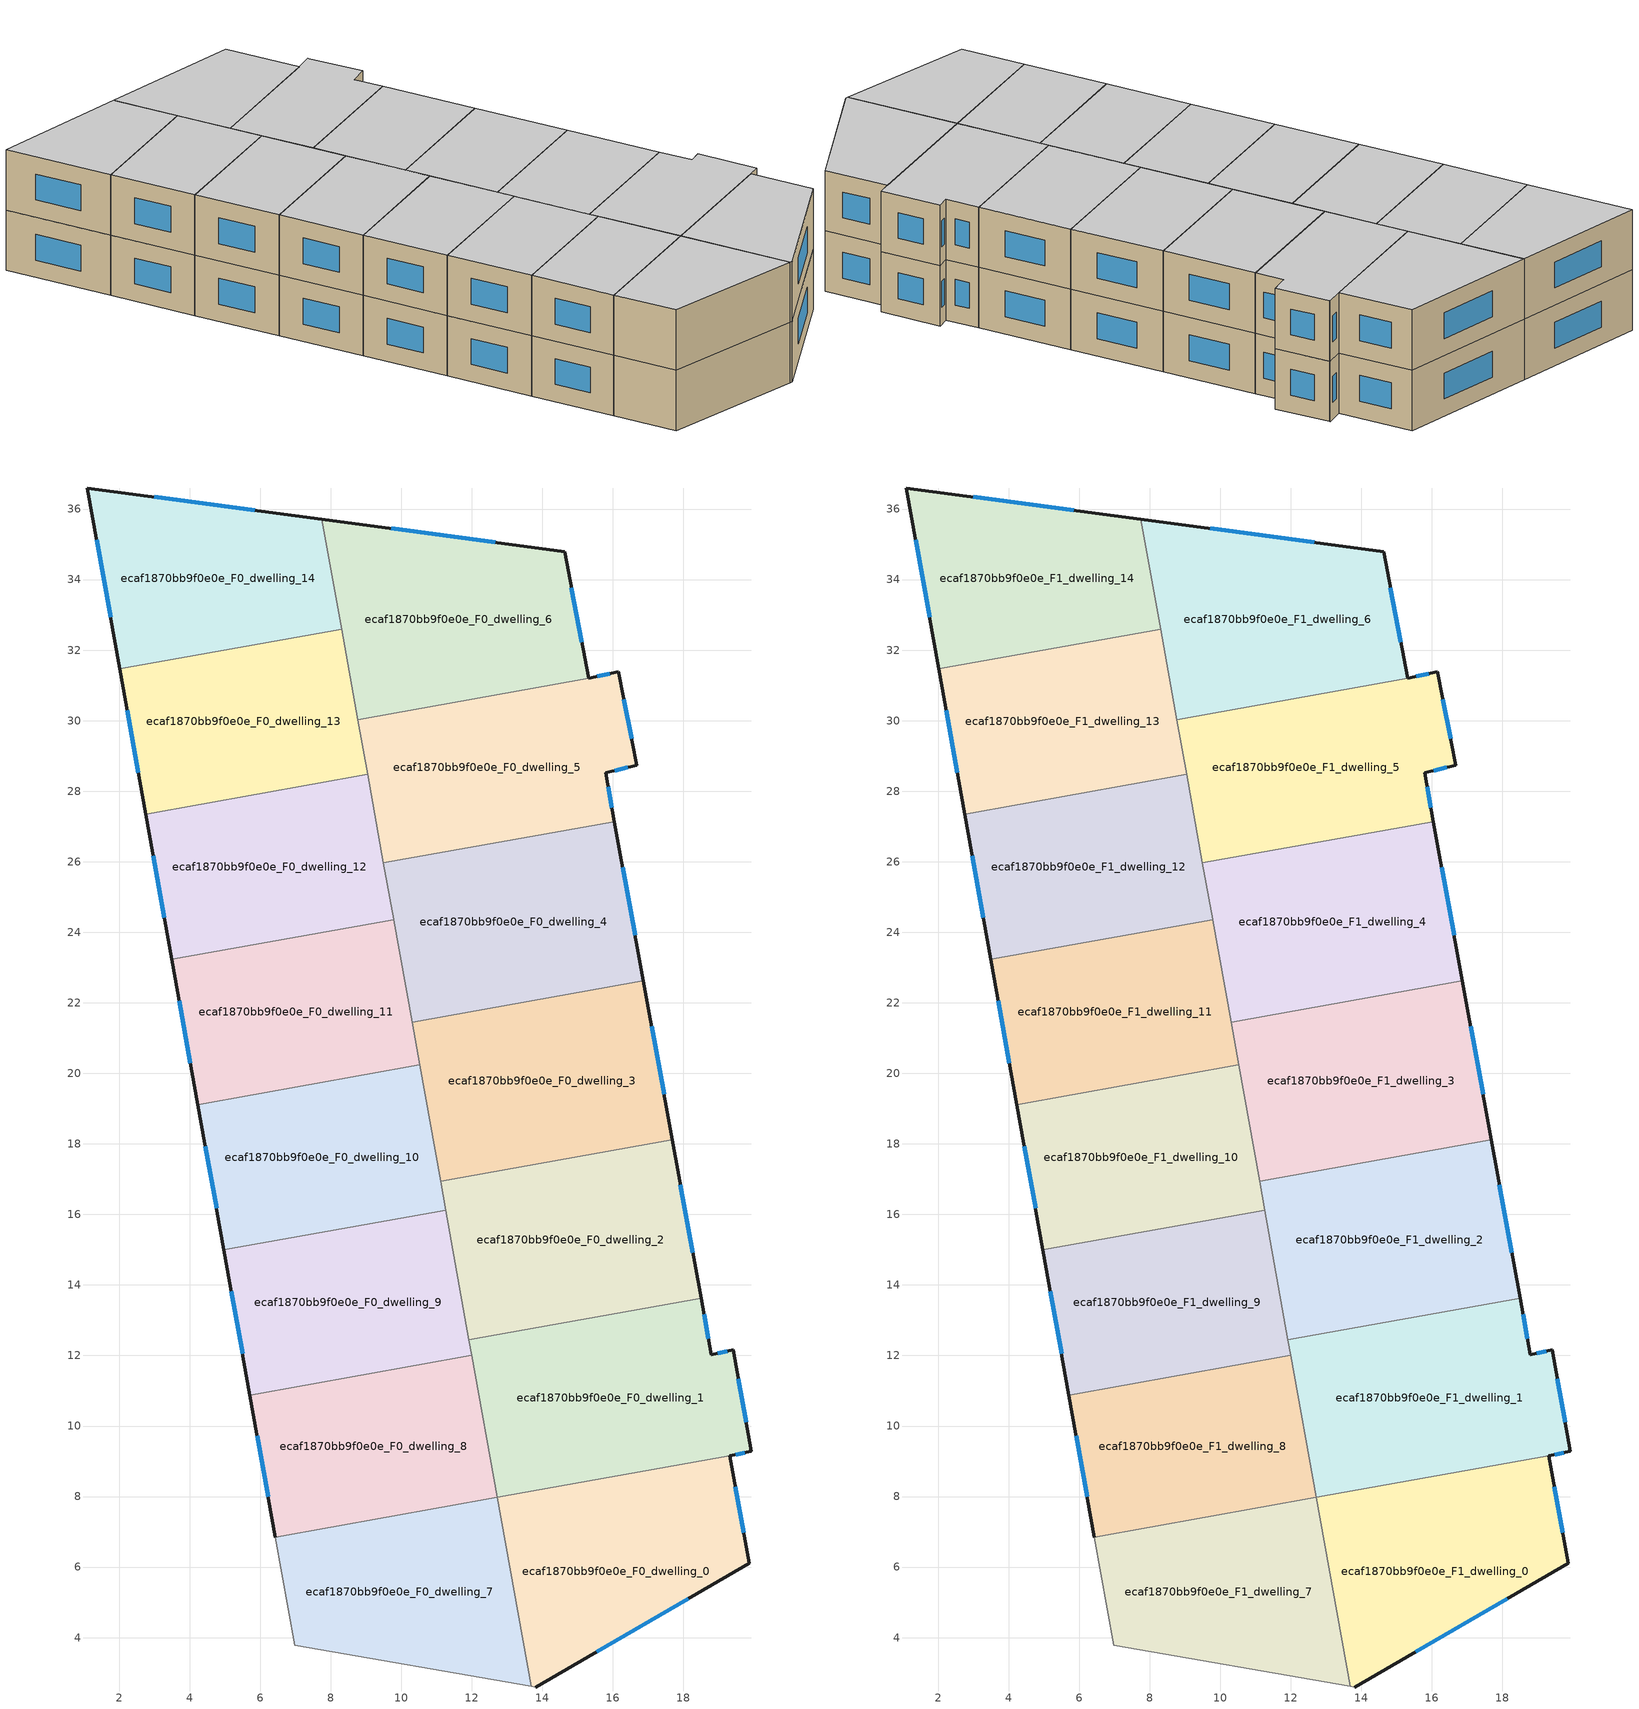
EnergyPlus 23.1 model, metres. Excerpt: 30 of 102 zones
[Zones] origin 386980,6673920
ecaf1870bb9f0e0e_F0_dwelling_0
 floor ground (EU_floor_Construction): 19.31,9.16 19.87,6.11 13.81,2.6 13.68,2.62 12.72,7.97 z0
 wall outside (EU_wall_Construction): 13.81,2.6 19.87,6.11 19.31,9.16 z0:3
 wall to ecaf1870bb9f0e0e_F0_dwelling_7 (EU_wall_Construction): 12.72,7.97 13.68,2.62 z0:3
 wall to ecaf1870bb9f0e0e_F0_dwelling_1 (EU_wall_Construction): 19.31,9.16 12.72,7.97 z0:3
 wall adiabatic (EU_wall_Construction): 13.68,2.62 13.81,2.6 z0:3
 window (EU_Window_Construction): 19.71,6.98 19.47,8.28 / 15.54,3.6 18.14,5.1 z0.86:2.14
ecaf1870bb9f0e0e_F0_dwelling_1
 floor ground (EU_floor_Construction): 18.5,13.62 18.79,12.02 19.42,12.17 19.92,9.28 19.31,9.16 12.72,7.97 11.92,12.44 z0
 wall outside (EU_wall_Construction): 19.31,9.16 19.92,9.28 19.42,12.17 18.79,12.02 18.5,13.62 z0:3
 wall to ecaf1870bb9f0e0e_F0_dwelling_2 (EU_wall_Construction): 18.5,13.62 11.92,12.44 z0:3
 wall to ecaf1870bb9f0e0e_F0_dwelling_8 (EU_wall_Construction): 12,12.01 12.72,7.97 z0:3
 wall to ecaf1870bb9f0e0e_F0_dwelling_9 (EU_wall_Construction): 11.92,12.44 12,12.01 z0:3
 window (EU_Window_Construction): 19.49,9.19 19.75,9.25 / 18.71,12.48 18.59,13.16 / 19.24,12.12 18.97,12.06 / 19.78,10.11 19.56,11.34 z0.86:2.14
ecaf1870bb9f0e0e_F0_dwelling_10
 floor ground (EU_floor_Construction): 10.52,20.24 11.26,16.12 4.97,15 4.24,19.12 z0
 wall outside (EU_wall_Construction): 4.24,19.12 4.97,15 z0:3
 wall to ecaf1870bb9f0e0e_F0_dwelling_9 (EU_wall_Construction): 4.97,15 11.26,16.12 z0:3
 wall to ecaf1870bb9f0e0e_F0_dwelling_11 (EU_wall_Construction): 10.52,20.24 4.24,19.12 z0:3
 wall to ecaf1870bb9f0e0e_F0_dwelling_3 (EU_wall_Construction): 11.12,16.94 10.52,20.24 z0:3
 wall to ecaf1870bb9f0e0e_F0_dwelling_2 (EU_wall_Construction): 11.26,16.12 11.12,16.94 z0:3
 window (EU_Window_Construction): 4.45,17.94 4.76,16.17 z0.86:2.14
ecaf1870bb9f0e0e_F0_dwelling_11
 floor ground (EU_floor_Construction): 9.78,24.36 10.52,20.24 4.24,19.12 3.5,23.24 z0
 wall outside (EU_wall_Construction): 3.5,23.24 4.24,19.12 z0:3
 wall to ecaf1870bb9f0e0e_F0_dwelling_12 (EU_wall_Construction): 9.78,24.36 3.5,23.24 z0:3
 wall to ecaf1870bb9f0e0e_F0_dwelling_4 (EU_wall_Construction): 10.31,21.45 9.78,24.36 z0:3
 wall to ecaf1870bb9f0e0e_F0_dwelling_3 (EU_wall_Construction): 10.52,20.24 10.31,21.45 z0:3
 window (EU_Window_Construction): 3.71,22.06 4.03,20.29 z0.86:2.14
ecaf1870bb9f0e0e_F0_dwelling_12
 floor ground (EU_floor_Construction): 9.05,28.48 9.78,24.36 3.5,23.24 2.76,27.35 z0
 wall outside (EU_wall_Construction): 2.76,27.35 3.5,23.24 z0:3
 wall to ecaf1870bb9f0e0e_F0_dwelling_13 (EU_wall_Construction): 9.05,28.48 2.76,27.35 z0:3
 wall to ecaf1870bb9f0e0e_F0_dwelling_5 (EU_wall_Construction): 9.5,25.97 9.05,28.48 z0:3
 wall to ecaf1870bb9f0e0e_F0_dwelling_4 (EU_wall_Construction): 9.79,24.36 9.5,25.97 z0:3
 window (EU_Window_Construction): 2.97,26.18 3.29,24.41 z0.86:2.14
ecaf1870bb9f0e0e_F0_dwelling_13
 floor ground (EU_floor_Construction): 8.31,32.6 9.05,28.48 2.76,27.35 2.02,31.47 z0
 wall outside (EU_wall_Construction): 2.02,31.47 2.76,27.35 z0:3
 wall to ecaf1870bb9f0e0e_F0_dwelling_14 (EU_wall_Construction): 8.31,32.6 2.02,31.47 z0:3
 wall to ecaf1870bb9f0e0e_F0_dwelling_6 (EU_wall_Construction): 8.77,30.03 8.31,32.6 z0:3
 wall to ecaf1870bb9f0e0e_F0_dwelling_5 (EU_wall_Construction): 9.05,28.48 8.77,30.02 z0:3
 window (EU_Window_Construction): 2.23,30.3 2.55,28.53 z0.86:2.14
ecaf1870bb9f0e0e_F0_dwelling_14
 floor ground (EU_floor_Construction): 7.75,35.71 8.31,32.6 2.02,31.47 1.1,36.6 z0
 wall outside (EU_wall_Construction): 7.75,35.71 1.1,36.6 2.02,31.47 z0:3
 wall to ecaf1870bb9f0e0e_F0_dwelling_6 (EU_wall_Construction): 8.31,32.6 7.75,35.71 z0:3
 window (EU_Window_Construction): 1.36,35.13 1.76,32.94 / 5.85,35.96 3,36.34 z0.86:2.14
ecaf1870bb9f0e0e_F0_dwelling_2
 floor ground (EU_floor_Construction): 17.69,18.12 18.5,13.62 11.92,12.44 11.11,16.94 z0
 wall outside (EU_wall_Construction): 18.5,13.62 17.69,18.12 z0:3
 wall to ecaf1870bb9f0e0e_F0_dwelling_3 (EU_wall_Construction): 17.69,18.12 11.11,16.94 z0:3
 wall to ecaf1870bb9f0e0e_F0_dwelling_9 (EU_wall_Construction): 11.26,16.12 11.92,12.44 z0:3
 window (EU_Window_Construction): 18.27,14.91 17.92,16.84 z0.86:2.14
ecaf1870bb9f0e0e_F0_dwelling_3
 floor ground (EU_floor_Construction): 16.87,22.63 17.69,18.12 11.11,16.94 10.31,21.45 z0
 wall outside (EU_wall_Construction): 17.69,18.12 16.87,22.63 z0:3
 wall to ecaf1870bb9f0e0e_F0_dwelling_4 (EU_wall_Construction): 16.87,22.63 10.31,21.45 z0:3
 window (EU_Window_Construction): 17.45,19.41 17.1,21.34 z0.86:2.14
ecaf1870bb9f0e0e_F0_dwelling_4
 floor ground (EU_floor_Construction): 16.05,27.14 16.87,22.63 10.31,21.45 9.5,25.97 z0
 wall outside (EU_wall_Construction): 16.87,22.63 16.05,27.14 z0:3
 wall to ecaf1870bb9f0e0e_F0_dwelling_5 (EU_wall_Construction): 16.05,27.14 9.5,25.97 z0:3
 window (EU_Window_Construction): 16.63,23.92 16.28,25.85 z0.86:2.14
ecaf1870bb9f0e0e_F0_dwelling_5
 floor ground (EU_floor_Construction): 16.16,31.35 16.68,28.74 15.8,28.52 16.05,27.14 9.5,25.97 8.77,30.03 15.31,31.2 16.16,31.39 z0
 wall outside (EU_wall_Construction): 16.05,27.14 15.8,28.52 16.68,28.74 16.16,31.35 16.16,31.39 15.31,31.2 z0:3
 wall to ecaf1870bb9f0e0e_F0_dwelling_6 (EU_wall_Construction): 15.31,31.2 8.77,30.03 z0:3
 window (EU_Window_Construction): 15.98,27.53 15.87,28.12 / 15.91,31.34 15.55,31.25 / 16.53,29.48 16.31,30.6 / 16.05,28.58 16.43,28.68 z0.86:2.14
ecaf1870bb9f0e0e_F0_dwelling_6
 floor ground (EU_floor_Construction): 14.63,34.79 15.31,31.2 8.77,30.03 7.75,35.71 z0
 wall outside (EU_wall_Construction): 15.31,31.2 14.63,34.79 7.75,35.71 z0:3
 window (EU_Window_Construction): 12.67,35.06 9.72,35.45 / 15.12,32.23 14.83,33.77 z0.86:2.14
ecaf1870bb9f0e0e_F0_dwelling_7
 floor ground (EU_floor_Construction): 12.72,7.97 13.68,2.62 6.98,3.79 6.44,6.85 z0
 wall adiabatic (EU_wall_Construction): 6.44,6.85 6.98,3.79 13.68,2.62 z0:3
 wall to ecaf1870bb9f0e0e_F0_dwelling_8 (EU_wall_Construction): 12.72,7.97 6.44,6.85 z0:3
ecaf1870bb9f0e0e_F0_dwelling_8
 floor ground (EU_floor_Construction): 12,12.01 12.72,7.97 6.44,6.85 5.71,10.88 z0
 wall outside (EU_wall_Construction): 5.71,10.88 6.44,6.85 z0:3
 wall to ecaf1870bb9f0e0e_F0_dwelling_9 (EU_wall_Construction): 12,12.01 5.71,10.88 z0:3
 window (EU_Window_Construction): 5.92,9.73 6.23,8 z0.86:2.14
ecaf1870bb9f0e0e_F0_dwelling_9
 floor ground (EU_floor_Construction): 11.26,16.12 12,12.01 5.71,10.88 4.97,15 z0
 wall outside (EU_wall_Construction): 4.97,15 5.71,10.88 z0:3
 window (EU_Window_Construction): 5.19,13.82 5.5,12.06 z0.86:2.14
ecaf1870bb9f0e0e_F1_dwelling_0
 floor to ecaf1870bb9f0e0e_F0_dwelling_0 (EU_floor_Construction): 19.31,9.16 19.87,6.11 13.81,2.6 13.68,2.62 12.72,7.97 z3
 wall outside (EU_wall_Construction): 13.81,2.6 19.87,6.11 19.31,9.16 z3:6
 wall to ecaf1870bb9f0e0e_F1_dwelling_7 (EU_wall_Construction): 12.72,7.97 13.68,2.62 z3:6
 wall to ecaf1870bb9f0e0e_F1_dwelling_1 (EU_wall_Construction): 19.31,9.16 12.72,7.97 z3:6
 wall adiabatic (EU_wall_Construction): 13.68,2.62 13.81,2.6 z3:6
 window (EU_Window_Construction): 19.71,6.98 19.47,8.28 / 15.54,3.6 18.14,5.1 z3.86:5.14
 ceiling to ecaf1870bb9f0e0e_F2_dwelling_0 (EU_floor_Construction): 19.87,6.11 19.31,9.16 12.72,7.97 13.68,2.62 13.81,2.6 z6
ecaf1870bb9f0e0e_F1_dwelling_1
 floor to ecaf1870bb9f0e0e_F0_dwelling_1 (EU_floor_Construction): 18.5,13.62 18.79,12.02 19.42,12.17 19.92,9.28 19.31,9.16 12.72,7.97 11.92,12.44 z3
 wall outside (EU_wall_Construction): 19.31,9.16 19.92,9.28 19.42,12.17 18.79,12.02 18.5,13.62 z3:6
 wall to ecaf1870bb9f0e0e_F1_dwelling_2 (EU_wall_Construction): 18.5,13.62 11.92,12.44 z3:6
 wall to ecaf1870bb9f0e0e_F1_dwelling_8 (EU_wall_Construction): 12,12.01 12.72,7.97 z3:6
 wall to ecaf1870bb9f0e0e_F1_dwelling_9 (EU_wall_Construction): 11.92,12.44 12,12.01 z3:6
 window (EU_Window_Construction): 19.49,9.19 19.75,9.25 / 18.71,12.48 18.59,13.16 / 19.24,12.12 18.97,12.06 / 19.78,10.11 19.56,11.34 z3.86:5.14
 ceiling to ecaf1870bb9f0e0e_F2_dwelling_1 (EU_floor_Construction): 19.92,9.28 19.42,12.17 18.79,12.02 18.5,13.62 11.92,12.44 12.72,7.97 19.31,9.16 z6
ecaf1870bb9f0e0e_F1_dwelling_10
 floor to ecaf1870bb9f0e0e_F0_dwelling_10 (EU_floor_Construction): 10.52,20.24 11.26,16.12 4.97,15 4.24,19.12 z3
 wall outside (EU_wall_Construction): 4.24,19.12 4.97,15 z3:6
 wall to ecaf1870bb9f0e0e_F1_dwelling_9 (EU_wall_Construction): 4.97,15 11.26,16.12 z3:6
 wall to ecaf1870bb9f0e0e_F1_dwelling_11 (EU_wall_Construction): 10.52,20.24 4.24,19.12 z3:6
 wall to ecaf1870bb9f0e0e_F1_dwelling_3 (EU_wall_Construction): 11.12,16.94 10.52,20.24 z3:6
 wall to ecaf1870bb9f0e0e_F1_dwelling_2 (EU_wall_Construction): 11.26,16.12 11.12,16.94 z3:6
 window (EU_Window_Construction): 4.45,17.94 4.76,16.17 z3.86:5.14
 ceiling to ecaf1870bb9f0e0e_F2_dwelling_10 (EU_floor_Construction): 11.26,16.12 10.52,20.24 4.24,19.12 4.97,15 z6
ecaf1870bb9f0e0e_F1_dwelling_11
 floor to ecaf1870bb9f0e0e_F0_dwelling_11 (EU_floor_Construction): 9.78,24.36 10.52,20.24 4.24,19.12 3.5,23.24 z3
 wall outside (EU_wall_Construction): 3.5,23.24 4.24,19.12 z3:6
 wall to ecaf1870bb9f0e0e_F1_dwelling_12 (EU_wall_Construction): 9.78,24.36 3.5,23.24 z3:6
 wall to ecaf1870bb9f0e0e_F1_dwelling_4 (EU_wall_Construction): 10.31,21.45 9.78,24.36 z3:6
 wall to ecaf1870bb9f0e0e_F1_dwelling_3 (EU_wall_Construction): 10.52,20.24 10.31,21.45 z3:6
 window (EU_Window_Construction): 3.71,22.06 4.03,20.29 z3.86:5.14
 ceiling to ecaf1870bb9f0e0e_F2_dwelling_11 (EU_floor_Construction): 10.52,20.24 9.78,24.36 3.5,23.24 4.24,19.12 z6
ecaf1870bb9f0e0e_F1_dwelling_12
 floor to ecaf1870bb9f0e0e_F0_dwelling_12 (EU_floor_Construction): 9.05,28.48 9.78,24.36 3.5,23.24 2.76,27.35 z3
 wall outside (EU_wall_Construction): 2.76,27.35 3.5,23.24 z3:6
 wall to ecaf1870bb9f0e0e_F1_dwelling_13 (EU_wall_Construction): 9.05,28.48 2.76,27.35 z3:6
 wall to ecaf1870bb9f0e0e_F1_dwelling_5 (EU_wall_Construction): 9.5,25.97 9.05,28.48 z3:6
 wall to ecaf1870bb9f0e0e_F1_dwelling_4 (EU_wall_Construction): 9.79,24.36 9.5,25.97 z3:6
 window (EU_Window_Construction): 2.97,26.18 3.29,24.41 z3.86:5.14
 ceiling to ecaf1870bb9f0e0e_F2_dwelling_12 (EU_floor_Construction): 9.78,24.36 9.05,28.48 2.76,27.35 3.5,23.24 z6
ecaf1870bb9f0e0e_F1_dwelling_13
 floor to ecaf1870bb9f0e0e_F0_dwelling_13 (EU_floor_Construction): 8.31,32.6 9.05,28.48 2.76,27.35 2.02,31.47 z3
 wall outside (EU_wall_Construction): 2.02,31.47 2.76,27.35 z3:6
 wall to ecaf1870bb9f0e0e_F1_dwelling_14 (EU_wall_Construction): 8.31,32.6 2.02,31.47 z3:6
 wall to ecaf1870bb9f0e0e_F1_dwelling_6 (EU_wall_Construction): 8.77,30.03 8.31,32.6 z3:6
 wall to ecaf1870bb9f0e0e_F1_dwelling_5 (EU_wall_Construction): 9.05,28.48 8.77,30.02 z3:6
 window (EU_Window_Construction): 2.23,30.3 2.55,28.53 z3.86:5.14
 ceiling to ecaf1870bb9f0e0e_F2_dwelling_13 (EU_floor_Construction): 9.05,28.48 8.31,32.6 2.02,31.47 2.76,27.35 z6
ecaf1870bb9f0e0e_F1_dwelling_14
 floor to ecaf1870bb9f0e0e_F0_dwelling_14 (EU_floor_Construction): 7.75,35.71 8.31,32.6 2.02,31.47 1.1,36.6 z3
 wall outside (EU_wall_Construction): 7.75,35.71 1.1,36.6 2.02,31.47 z3:6
 wall to ecaf1870bb9f0e0e_F1_dwelling_6 (EU_wall_Construction): 8.31,32.6 7.75,35.71 z3:6
 window (EU_Window_Construction): 1.36,35.13 1.76,32.94 / 5.85,35.96 3,36.34 z3.86:5.14
 ceiling to ecaf1870bb9f0e0e_F2_dwelling_14 (EU_floor_Construction): 8.31,32.6 7.75,35.71 1.1,36.6 2.02,31.47 z6
ecaf1870bb9f0e0e_F1_dwelling_2
 floor to ecaf1870bb9f0e0e_F0_dwelling_2 (EU_floor_Construction): 17.69,18.12 18.5,13.62 11.92,12.44 11.11,16.94 z3
 wall outside (EU_wall_Construction): 18.5,13.62 17.69,18.12 z3:6
 wall to ecaf1870bb9f0e0e_F1_dwelling_3 (EU_wall_Construction): 17.69,18.12 11.11,16.94 z3:6
 wall to ecaf1870bb9f0e0e_F1_dwelling_9 (EU_wall_Construction): 11.26,16.12 11.92,12.44 z3:6
 window (EU_Window_Construction): 18.27,14.91 17.92,16.84 z3.86:5.14
 ceiling to ecaf1870bb9f0e0e_F2_dwelling_2 (EU_floor_Construction): 18.5,13.62 17.69,18.12 11.11,16.94 11.92,12.44 z6
ecaf1870bb9f0e0e_F1_dwelling_3
 floor to ecaf1870bb9f0e0e_F0_dwelling_3 (EU_floor_Construction): 16.87,22.63 17.69,18.12 11.11,16.94 10.31,21.45 z3
 wall outside (EU_wall_Construction): 17.69,18.12 16.87,22.63 z3:6
 wall to ecaf1870bb9f0e0e_F1_dwelling_4 (EU_wall_Construction): 16.87,22.63 10.31,21.45 z3:6
 window (EU_Window_Construction): 17.45,19.41 17.1,21.34 z3.86:5.14
 ceiling to ecaf1870bb9f0e0e_F2_dwelling_3 (EU_floor_Construction): 17.69,18.12 16.87,22.63 10.31,21.45 11.11,16.94 z6
ecaf1870bb9f0e0e_F1_dwelling_4
 floor to ecaf1870bb9f0e0e_F0_dwelling_4 (EU_floor_Construction): 16.05,27.14 16.87,22.63 10.31,21.45 9.5,25.97 z3
 wall outside (EU_wall_Construction): 16.87,22.63 16.05,27.14 z3:6
 wall to ecaf1870bb9f0e0e_F1_dwelling_5 (EU_wall_Construction): 16.05,27.14 9.5,25.97 z3:6
 window (EU_Window_Construction): 16.63,23.92 16.28,25.85 z3.86:5.14
 ceiling to ecaf1870bb9f0e0e_F2_dwelling_4 (EU_floor_Construction): 16.87,22.63 16.05,27.14 9.5,25.97 10.31,21.45 z6
ecaf1870bb9f0e0e_F1_dwelling_5
 floor to ecaf1870bb9f0e0e_F0_dwelling_5 (EU_floor_Construction): 16.16,31.35 16.68,28.74 15.8,28.52 16.05,27.14 9.5,25.97 8.77,30.03 15.31,31.2 16.16,31.39 z3
 wall outside (EU_wall_Construction): 16.05,27.14 15.8,28.52 16.68,28.74 16.16,31.35 16.16,31.39 15.31,31.2 z3:6
 wall to ecaf1870bb9f0e0e_F1_dwelling_6 (EU_wall_Construction): 15.31,31.2 8.77,30.03 z3:6
 window (EU_Window_Construction): 15.98,27.53 15.87,28.12 / 15.91,31.34 15.55,31.25 / 16.53,29.48 16.31,30.6 / 16.05,28.58 16.43,28.68 z3.86:5.14
 ceiling to ecaf1870bb9f0e0e_F2_dwelling_5 (EU_floor_Construction): 16.05,27.14 15.8,28.52 16.68,28.74 16.16,31.35 16.16,31.39 15.31,31.2 8.77,30.03 9.5,25.97 z6
ecaf1870bb9f0e0e_F1_dwelling_6
 floor to ecaf1870bb9f0e0e_F0_dwelling_6 (EU_floor_Construction): 14.63,34.79 15.31,31.2 8.77,30.03 7.75,35.71 z3
 wall outside (EU_wall_Construction): 15.31,31.2 14.63,34.79 7.75,35.71 z3:6
 window (EU_Window_Construction): 12.67,35.06 9.72,35.45 / 15.12,32.23 14.83,33.77 z3.86:5.14
 ceiling to ecaf1870bb9f0e0e_F2_dwelling_6 (EU_floor_Construction): 15.31,31.2 14.63,34.79 7.75,35.71 8.77,30.03 z6
ecaf1870bb9f0e0e_F1_dwelling_7
 floor to ecaf1870bb9f0e0e_F0_dwelling_7 (EU_floor_Construction): 12.72,7.97 13.68,2.62 6.98,3.79 6.44,6.85 z3
 wall adiabatic (EU_wall_Construction): 6.44,6.85 6.98,3.79 13.68,2.62 z3:6
 wall to ecaf1870bb9f0e0e_F1_dwelling_8 (EU_wall_Construction): 12.72,7.97 6.44,6.85 z3:6
 ceiling to ecaf1870bb9f0e0e_F2_dwelling_7 (EU_floor_Construction): 13.68,2.62 12.72,7.97 6.44,6.85 6.98,3.79 z6
ecaf1870bb9f0e0e_F1_dwelling_8
 floor to ecaf1870bb9f0e0e_F0_dwelling_8 (EU_floor_Construction): 12,12.01 12.72,7.97 6.44,6.85 5.71,10.88 z3
 wall outside (EU_wall_Construction): 5.71,10.88 6.44,6.85 z3:6
 wall to ecaf1870bb9f0e0e_F1_dwelling_9 (EU_wall_Construction): 12,12.01 5.71,10.88 z3:6
 window (EU_Window_Construction): 5.92,9.73 6.23,8 z3.86:5.14
 ceiling to ecaf1870bb9f0e0e_F2_dwelling_8 (EU_floor_Construction): 12.72,7.97 12,12.01 5.71,10.88 6.44,6.85 z6
ecaf1870bb9f0e0e_F1_dwelling_9
 floor to ecaf1870bb9f0e0e_F0_dwelling_9 (EU_floor_Construction): 11.26,16.12 12,12.01 5.71,10.88 4.97,15 z3
 wall outside (EU_wall_Construction): 4.97,15 5.71,10.88 z3:6
 window (EU_Window_Construction): 5.19,13.82 5.5,12.06 z3.86:5.14
 ceiling to ecaf1870bb9f0e0e_F2_dwelling_9 (EU_floor_Construction): 12,12.01 11.26,16.12 4.97,15 5.71,10.88 z6
[Building]
EU S2 Campaign: North Axis=0; Terrain=City; Solar Distribution=FullExterior
[Site:Location]
Helsinki-Vantaa.AP: Latitude=60.317; Longitude=24.963; Time Zone=2; Elevation=54.6
[SizingPeriod:WeatherFileDays]
AnnualSizingPeriod: Begin Month=1; Begin Day of Month=1; End Month=12; End Day of Month=31; Day of Week for Start Day=Monday; Use Weather File Daylight Saving Period=No; Use Weather File Rain and Snow Indicators=No
[MATERIAL]
EU_InternalMass_Material: Roughness=MediumRough; Thickness=0.1; Conductivity=1; Density=1800; Specific Heat=900; Thermal Absorptance=0.9; Solar Absorptance=0.7; Visible Absorptance=0.7
[MATERIAL:NOMASS] Roughness=MediumRough; Thermal Absorptance=0.9; Solar Absorptance=0.7; Visible Absorptance=0.7
Name | Thermal Resistance
EU_wall_NoMass | 1.10183
EU_floor_NoMass | 1.70606
[WINDOWMATERIAL:SIMPLEGLAZINGSYSTEM]
EU_Window_SimpleGlazing: UFactor=3.11035; Solar Heat Gain Coefficient=0.8; Visible Transmittance=0.8
[CONSTRUCTION]
EU_wall_Construction: EU_wall_NoMass
EU_floor_Construction: EU_floor_NoMass
EU_Window_Construction: EU_Window_SimpleGlazing
EU_InternalMass_Construction: EU_InternalMass_Material
[ZONE] Type=1; Multiplier=1; Ceiling Height=autocalculate; Floor Area=autocalculate; Part of Total Floor Area=Yes
Name | Volume
ecaf1870bb9f0e0e_F0_dwelling_0; ecaf1870bb9f0e0e_F1_dwelling_0 | 86.6375
ecaf1870bb9f0e0e_F0_dwelling_1; ecaf1870bb9f0e0e_F1_dwelling_1 | 96.6255
ecaf1870bb9f0e0e_F0_dwelling_10; ecaf1870bb9f0e0e_F1_dwelling_10 | 80.1775
ecaf1870bb9f0e0e_F0_dwelling_11; ecaf1870bb9f0e0e_F1_dwelling_11 | 80.1921
ecaf1870bb9f0e0e_F0_dwelling_12; ecaf1870bb9f0e0e_F1_dwelling_12 | 80.1724
ecaf1870bb9f0e0e_F0_dwelling_13; ecaf1870bb9f0e0e_F1_dwelling_13 | 80.1973
ecaf1870bb9f0e0e_F0_dwelling_14; ecaf1870bb9f0e0e_F1_dwelling_14 | 80.1877
ecaf1870bb9f0e0e_F0_dwelling_2; ecaf1870bb9f0e0e_F1_dwelling_2 | 91.6487
ecaf1870bb9f0e0e_F0_dwelling_3; ecaf1870bb9f0e0e_F1_dwelling_3 | 91.6501
ecaf1870bb9f0e0e_F0_dwelling_4; ecaf1870bb9f0e0e_F1_dwelling_4 | 91.6458
ecaf1870bb9f0e0e_F0_dwelling_5; ecaf1870bb9f0e0e_F1_dwelling_5 | 89.4932
ecaf1870bb9f0e0e_F0_dwelling_6; ecaf1870bb9f0e0e_F1_dwelling_6 | 93.7764
ecaf1870bb9f0e0e_F0_dwelling_7; ecaf1870bb9f0e0e_F1_dwelling_7 | 81.8723
ecaf1870bb9f0e0e_F0_dwelling_8; ecaf1870bb9f0e0e_F1_dwelling_8 | 78.5142
ecaf1870bb9f0e0e_F0_dwelling_9; ecaf1870bb9f0e0e_F1_dwelling_9 | 80.1987
[INTERNALMASS] Construction=EU_InternalMass_Construction
Name | Zone or ZoneList | Surface Area
ecaf1870bb9f0e0e_F0_dwelling_0_EU_InternalMass | ecaf1870bb9f0e0e_F0_dwelling_0 | 28.8793
ecaf1870bb9f0e0e_F0_dwelling_1_EU_InternalMass | ecaf1870bb9f0e0e_F0_dwelling_1 | 32.2088
ecaf1870bb9f0e0e_F0_dwelling_2_EU_InternalMass | ecaf1870bb9f0e0e_F0_dwelling_2 | 30.5493
ecaf1870bb9f0e0e_F0_dwelling_3_EU_InternalMass | ecaf1870bb9f0e0e_F0_dwelling_3 | 30.5499
ecaf1870bb9f0e0e_F0_dwelling_4_EU_InternalMass | ecaf1870bb9f0e0e_F0_dwelling_4 | 30.5486
ecaf1870bb9f0e0e_F0_dwelling_5_EU_InternalMass | ecaf1870bb9f0e0e_F0_dwelling_5 | 29.8313
ecaf1870bb9f0e0e_F0_dwelling_6_EU_InternalMass | ecaf1870bb9f0e0e_F0_dwelling_6 | 31.2589
ecaf1870bb9f0e0e_F0_dwelling_7_EU_InternalMass | ecaf1870bb9f0e0e_F0_dwelling_7 | 27.2909
ecaf1870bb9f0e0e_F0_dwelling_8_EU_InternalMass | ecaf1870bb9f0e0e_F0_dwelling_8 | 26.1715
ecaf1870bb9f0e0e_F0_dwelling_9_EU_InternalMass | ecaf1870bb9f0e0e_F0_dwelling_9 | 26.7331
ecaf1870bb9f0e0e_F0_dwelling_10_EU_InternalMass | ecaf1870bb9f0e0e_F0_dwelling_10 | 26.7257
ecaf1870bb9f0e0e_F0_dwelling_11_EU_InternalMass | ecaf1870bb9f0e0e_F0_dwelling_11 | 26.7305
ecaf1870bb9f0e0e_F0_dwelling_12_EU_InternalMass | ecaf1870bb9f0e0e_F0_dwelling_12 | 26.7242
ecaf1870bb9f0e0e_F0_dwelling_13_EU_InternalMass | ecaf1870bb9f0e0e_F0_dwelling_13 | 26.732
ecaf1870bb9f0e0e_F0_dwelling_14_EU_InternalMass | ecaf1870bb9f0e0e_F0_dwelling_14 | 26.7295
ecaf1870bb9f0e0e_F1_dwelling_0_EU_InternalMass | ecaf1870bb9f0e0e_F1_dwelling_0 | 28.8793
ecaf1870bb9f0e0e_F1_dwelling_1_EU_InternalMass | ecaf1870bb9f0e0e_F1_dwelling_1 | 32.2088
ecaf1870bb9f0e0e_F1_dwelling_2_EU_InternalMass | ecaf1870bb9f0e0e_F1_dwelling_2 | 30.5493
ecaf1870bb9f0e0e_F1_dwelling_3_EU_InternalMass | ecaf1870bb9f0e0e_F1_dwelling_3 | 30.5499
ecaf1870bb9f0e0e_F1_dwelling_4_EU_InternalMass | ecaf1870bb9f0e0e_F1_dwelling_4 | 30.5486
ecaf1870bb9f0e0e_F1_dwelling_5_EU_InternalMass | ecaf1870bb9f0e0e_F1_dwelling_5 | 29.8313
ecaf1870bb9f0e0e_F1_dwelling_6_EU_InternalMass | ecaf1870bb9f0e0e_F1_dwelling_6 | 31.2589
ecaf1870bb9f0e0e_F1_dwelling_7_EU_InternalMass | ecaf1870bb9f0e0e_F1_dwelling_7 | 27.2909
ecaf1870bb9f0e0e_F1_dwelling_8_EU_InternalMass | ecaf1870bb9f0e0e_F1_dwelling_8 | 26.1715
ecaf1870bb9f0e0e_F1_dwelling_9_EU_InternalMass | ecaf1870bb9f0e0e_F1_dwelling_9 | 26.7331
ecaf1870bb9f0e0e_F1_dwelling_10_EU_InternalMass | ecaf1870bb9f0e0e_F1_dwelling_10 | 26.7257
ecaf1870bb9f0e0e_F1_dwelling_11_EU_InternalMass | ecaf1870bb9f0e0e_F1_dwelling_11 | 26.7305
ecaf1870bb9f0e0e_F1_dwelling_12_EU_InternalMass | ecaf1870bb9f0e0e_F1_dwelling_12 | 26.7242
ecaf1870bb9f0e0e_F1_dwelling_13_EU_InternalMass | ecaf1870bb9f0e0e_F1_dwelling_13 | 26.732
ecaf1870bb9f0e0e_F1_dwelling_14_EU_InternalMass | ecaf1870bb9f0e0e_F1_dwelling_14 | 26.7295
[OTHEREQUIPMENT] Fuel Type=Electricity; Design Level Calculation Method=Watts/Area; Power per Zone Floor Area=1; Fraction Latent=0; Fraction Radiant=0; Fraction Lost=0; Carbon Dioxide Generation Rate=0; EndUse Subcategory=EU_Step8_InternalGains
Name | Zone or ZoneList or Space or SpaceList | Schedule
EU_Step8_InternalGain_ecaf1870bb9f0e0e_F0_dwelling_0_f000 | ecaf1870bb9f0e0e_F0_dwelling_0 | EU_Step8_GainSchedule_ecaf1870bb9f0e0e_F0_dwelling_0_f000
EU_Step8_InternalGain_ecaf1870bb9f0e0e_F0_dwelling_1_f000 | ecaf1870bb9f0e0e_F0_dwelling_1 | EU_Step8_GainSchedule_ecaf1870bb9f0e0e_F0_dwelling_1_f000
EU_Step8_InternalGain_ecaf1870bb9f0e0e_F0_dwelling_2_f000 | ecaf1870bb9f0e0e_F0_dwelling_2 | EU_Step8_GainSchedule_ecaf1870bb9f0e0e_F0_dwelling_2_f000
EU_Step8_InternalGain_ecaf1870bb9f0e0e_F0_dwelling_3_f000 | ecaf1870bb9f0e0e_F0_dwelling_3 | EU_Step8_GainSchedule_ecaf1870bb9f0e0e_F0_dwelling_3_f000
EU_Step8_InternalGain_ecaf1870bb9f0e0e_F0_dwelling_4_f000 | ecaf1870bb9f0e0e_F0_dwelling_4 | EU_Step8_GainSchedule_ecaf1870bb9f0e0e_F0_dwelling_4_f000
EU_Step8_InternalGain_ecaf1870bb9f0e0e_F0_dwelling_5_f000 | ecaf1870bb9f0e0e_F0_dwelling_5 | EU_Step8_GainSchedule_ecaf1870bb9f0e0e_F0_dwelling_5_f000
EU_Step8_InternalGain_ecaf1870bb9f0e0e_F0_dwelling_6_f000 | ecaf1870bb9f0e0e_F0_dwelling_6 | EU_Step8_GainSchedule_ecaf1870bb9f0e0e_F0_dwelling_6_f000
EU_Step8_InternalGain_ecaf1870bb9f0e0e_F0_dwelling_7_f000 | ecaf1870bb9f0e0e_F0_dwelling_7 | EU_Step8_GainSchedule_ecaf1870bb9f0e0e_F0_dwelling_7_f000
EU_Step8_InternalGain_ecaf1870bb9f0e0e_F0_dwelling_8_f000 | ecaf1870bb9f0e0e_F0_dwelling_8 | EU_Step8_GainSchedule_ecaf1870bb9f0e0e_F0_dwelling_8_f000
EU_Step8_InternalGain_ecaf1870bb9f0e0e_F0_dwelling_9_f000 | ecaf1870bb9f0e0e_F0_dwelling_9 | EU_Step8_GainSchedule_ecaf1870bb9f0e0e_F0_dwelling_9_f000
EU_Step8_InternalGain_ecaf1870bb9f0e0e_F0_dwelling_10_f000 | ecaf1870bb9f0e0e_F0_dwelling_10 | EU_Step8_GainSchedule_ecaf1870bb9f0e0e_F0_dwelling_10_f000
EU_Step8_InternalGain_ecaf1870bb9f0e0e_F0_dwelling_11_f000 | ecaf1870bb9f0e0e_F0_dwelling_11 | EU_Step8_GainSchedule_ecaf1870bb9f0e0e_F0_dwelling_11_f000
EU_Step8_InternalGain_ecaf1870bb9f0e0e_F0_dwelling_12_f000 | ecaf1870bb9f0e0e_F0_dwelling_12 | EU_Step8_GainSchedule_ecaf1870bb9f0e0e_F0_dwelling_12_f000
EU_Step8_InternalGain_ecaf1870bb9f0e0e_F0_dwelling_13_f000 | ecaf1870bb9f0e0e_F0_dwelling_13 | EU_Step8_GainSchedule_ecaf1870bb9f0e0e_F0_dwelling_13_f000
EU_Step8_InternalGain_ecaf1870bb9f0e0e_F0_dwelling_14_f000 | ecaf1870bb9f0e0e_F0_dwelling_14 | EU_Step8_GainSchedule_ecaf1870bb9f0e0e_F0_dwelling_14_f000
EU_Step8_InternalGain_ecaf1870bb9f0e0e_F1_dwelling_0_f000 | ecaf1870bb9f0e0e_F1_dwelling_0 | EU_Step8_GainSchedule_ecaf1870bb9f0e0e_F1_dwelling_0_f000
EU_Step8_InternalGain_ecaf1870bb9f0e0e_F1_dwelling_1_f000 | ecaf1870bb9f0e0e_F1_dwelling_1 | EU_Step8_GainSchedule_ecaf1870bb9f0e0e_F1_dwelling_1_f000
EU_Step8_InternalGain_ecaf1870bb9f0e0e_F1_dwelling_2_f000 | ecaf1870bb9f0e0e_F1_dwelling_2 | EU_Step8_GainSchedule_ecaf1870bb9f0e0e_F1_dwelling_2_f000
EU_Step8_InternalGain_ecaf1870bb9f0e0e_F1_dwelling_3_f000 | ecaf1870bb9f0e0e_F1_dwelling_3 | EU_Step8_GainSchedule_ecaf1870bb9f0e0e_F1_dwelling_3_f000
EU_Step8_InternalGain_ecaf1870bb9f0e0e_F1_dwelling_4_f000 | ecaf1870bb9f0e0e_F1_dwelling_4 | EU_Step8_GainSchedule_ecaf1870bb9f0e0e_F1_dwelling_4_f000
EU_Step8_InternalGain_ecaf1870bb9f0e0e_F1_dwelling_5_f000 | ecaf1870bb9f0e0e_F1_dwelling_5 | EU_Step8_GainSchedule_ecaf1870bb9f0e0e_F1_dwelling_5_f000
EU_Step8_InternalGain_ecaf1870bb9f0e0e_F1_dwelling_6_f000 | ecaf1870bb9f0e0e_F1_dwelling_6 | EU_Step8_GainSchedule_ecaf1870bb9f0e0e_F1_dwelling_6_f000
EU_Step8_InternalGain_ecaf1870bb9f0e0e_F1_dwelling_7_f000 | ecaf1870bb9f0e0e_F1_dwelling_7 | EU_Step8_GainSchedule_ecaf1870bb9f0e0e_F1_dwelling_7_f000
EU_Step8_InternalGain_ecaf1870bb9f0e0e_F1_dwelling_8_f000 | ecaf1870bb9f0e0e_F1_dwelling_8 | EU_Step8_GainSchedule_ecaf1870bb9f0e0e_F1_dwelling_8_f000
EU_Step8_InternalGain_ecaf1870bb9f0e0e_F1_dwelling_9_f000 | ecaf1870bb9f0e0e_F1_dwelling_9 | EU_Step8_GainSchedule_ecaf1870bb9f0e0e_F1_dwelling_9_f000
EU_Step8_InternalGain_ecaf1870bb9f0e0e_F1_dwelling_10_f000 | ecaf1870bb9f0e0e_F1_dwelling_10 | EU_Step8_GainSchedule_ecaf1870bb9f0e0e_F1_dwelling_10_f000
EU_Step8_InternalGain_ecaf1870bb9f0e0e_F1_dwelling_11_f000 | ecaf1870bb9f0e0e_F1_dwelling_11 | EU_Step8_GainSchedule_ecaf1870bb9f0e0e_F1_dwelling_11_f000
EU_Step8_InternalGain_ecaf1870bb9f0e0e_F1_dwelling_12_f000 | ecaf1870bb9f0e0e_F1_dwelling_12 | EU_Step8_GainSchedule_ecaf1870bb9f0e0e_F1_dwelling_12_f000
EU_Step8_InternalGain_ecaf1870bb9f0e0e_F1_dwelling_13_f000 | ecaf1870bb9f0e0e_F1_dwelling_13 | EU_Step8_GainSchedule_ecaf1870bb9f0e0e_F1_dwelling_13_f000
EU_Step8_InternalGain_ecaf1870bb9f0e0e_F1_dwelling_14_f000 | ecaf1870bb9f0e0e_F1_dwelling_14 | EU_Step8_GainSchedule_ecaf1870bb9f0e0e_F1_dwelling_14_f000
[ZONEVENTILATION:DESIGNFLOWRATE] Schedule=EU_AlwaysOn; Design Flow Rate Calculation Method=AirChanges/Hour; Air Changes per Hour=0.756316; Ventilation Type=Natural; Fan Pressure Rise=0; Fan Total Efficiency=1; Constant Term Coefficient=1; Temperature Term Coefficient=0; Velocity Term Coefficient=0; Velocity Squared Term Coefficient=0; Minimum Indoor Temperature=-100; Maximum Indoor Temperature=100; Delta Temperature=-100; Minimum Outdoor Temperature=-100; Maximum Outdoor Temperature=100; Maximum Wind Speed=40
Name | Zone or ZoneList or Space or SpaceList
EU_ConstantAir_ecaf1870bb9f0e0e_F0_dwelling_0 | ecaf1870bb9f0e0e_F0_dwelling_0
EU_ConstantAir_ecaf1870bb9f0e0e_F0_dwelling_1 | ecaf1870bb9f0e0e_F0_dwelling_1
EU_ConstantAir_ecaf1870bb9f0e0e_F0_dwelling_2 | ecaf1870bb9f0e0e_F0_dwelling_2
EU_ConstantAir_ecaf1870bb9f0e0e_F0_dwelling_3 | ecaf1870bb9f0e0e_F0_dwelling_3
EU_ConstantAir_ecaf1870bb9f0e0e_F0_dwelling_4 | ecaf1870bb9f0e0e_F0_dwelling_4
EU_ConstantAir_ecaf1870bb9f0e0e_F0_dwelling_5 | ecaf1870bb9f0e0e_F0_dwelling_5
EU_ConstantAir_ecaf1870bb9f0e0e_F0_dwelling_6 | ecaf1870bb9f0e0e_F0_dwelling_6
EU_ConstantAir_ecaf1870bb9f0e0e_F0_dwelling_7 | ecaf1870bb9f0e0e_F0_dwelling_7
EU_ConstantAir_ecaf1870bb9f0e0e_F0_dwelling_8 | ecaf1870bb9f0e0e_F0_dwelling_8
EU_ConstantAir_ecaf1870bb9f0e0e_F0_dwelling_9 | ecaf1870bb9f0e0e_F0_dwelling_9
EU_ConstantAir_ecaf1870bb9f0e0e_F0_dwelling_10 | ecaf1870bb9f0e0e_F0_dwelling_10
EU_ConstantAir_ecaf1870bb9f0e0e_F0_dwelling_11 | ecaf1870bb9f0e0e_F0_dwelling_11
EU_ConstantAir_ecaf1870bb9f0e0e_F0_dwelling_12 | ecaf1870bb9f0e0e_F0_dwelling_12
EU_ConstantAir_ecaf1870bb9f0e0e_F0_dwelling_13 | ecaf1870bb9f0e0e_F0_dwelling_13
EU_ConstantAir_ecaf1870bb9f0e0e_F0_dwelling_14 | ecaf1870bb9f0e0e_F0_dwelling_14
EU_ConstantAir_ecaf1870bb9f0e0e_F1_dwelling_0 | ecaf1870bb9f0e0e_F1_dwelling_0
EU_ConstantAir_ecaf1870bb9f0e0e_F1_dwelling_1 | ecaf1870bb9f0e0e_F1_dwelling_1
EU_ConstantAir_ecaf1870bb9f0e0e_F1_dwelling_2 | ecaf1870bb9f0e0e_F1_dwelling_2
EU_ConstantAir_ecaf1870bb9f0e0e_F1_dwelling_3 | ecaf1870bb9f0e0e_F1_dwelling_3
EU_ConstantAir_ecaf1870bb9f0e0e_F1_dwelling_4 | ecaf1870bb9f0e0e_F1_dwelling_4
EU_ConstantAir_ecaf1870bb9f0e0e_F1_dwelling_5 | ecaf1870bb9f0e0e_F1_dwelling_5
EU_ConstantAir_ecaf1870bb9f0e0e_F1_dwelling_6 | ecaf1870bb9f0e0e_F1_dwelling_6
EU_ConstantAir_ecaf1870bb9f0e0e_F1_dwelling_7 | ecaf1870bb9f0e0e_F1_dwelling_7
EU_ConstantAir_ecaf1870bb9f0e0e_F1_dwelling_8 | ecaf1870bb9f0e0e_F1_dwelling_8
EU_ConstantAir_ecaf1870bb9f0e0e_F1_dwelling_9 | ecaf1870bb9f0e0e_F1_dwelling_9
EU_ConstantAir_ecaf1870bb9f0e0e_F1_dwelling_10 | ecaf1870bb9f0e0e_F1_dwelling_10
EU_ConstantAir_ecaf1870bb9f0e0e_F1_dwelling_11 | ecaf1870bb9f0e0e_F1_dwelling_11
EU_ConstantAir_ecaf1870bb9f0e0e_F1_dwelling_12 | ecaf1870bb9f0e0e_F1_dwelling_12
EU_ConstantAir_ecaf1870bb9f0e0e_F1_dwelling_13 | ecaf1870bb9f0e0e_F1_dwelling_13
EU_ConstantAir_ecaf1870bb9f0e0e_F1_dwelling_14 | ecaf1870bb9f0e0e_F1_dwelling_14
[HVACTEMPLATE:THERMOSTAT] Constant Heating Setpoint=20; Constant Cooling Setpoint=50
EU_HeatOnly_ecaf1870bb9f0e0e_F0_dwelling_0; EU_HeatOnly_ecaf1870bb9f0e0e_F0_dwelling_1; EU_HeatOnly_ecaf1870bb9f0e0e_F0_dwelling_2; EU_HeatOnly_ecaf1870bb9f0e0e_F0_dwelling_3; EU_HeatOnly_ecaf1870bb9f0e0e_F0_dwelling_4; EU_HeatOnly_ecaf1870bb9f0e0e_F0_dwelling_5; EU_HeatOnly_ecaf1870bb9f0e0e_F0_dwelling_6; EU_HeatOnly_ecaf1870bb9f0e0e_F0_dwelling_7; EU_HeatOnly_ecaf1870bb9f0e0e_F0_dwelling_8; EU_HeatOnly_ecaf1870bb9f0e0e_F0_dwelling_9; EU_HeatOnly_ecaf1870bb9f0e0e_F0_dwelling_10; EU_HeatOnly_ecaf1870bb9f0e0e_F0_dwelling_11; EU_HeatOnly_ecaf1870bb9f0e0e_F0_dwelling_12; EU_HeatOnly_ecaf1870bb9f0e0e_F0_dwelling_13; EU_HeatOnly_ecaf1870bb9f0e0e_F0_dwelling_14; EU_HeatOnly_ecaf1870bb9f0e0e_F1_dwelling_0; EU_HeatOnly_ecaf1870bb9f0e0e_F1_dwelling_1; EU_HeatOnly_ecaf1870bb9f0e0e_F1_dwelling_2; EU_HeatOnly_ecaf1870bb9f0e0e_F1_dwelling_3; EU_HeatOnly_ecaf1870bb9f0e0e_F1_dwelling_4; EU_HeatOnly_ecaf1870bb9f0e0e_F1_dwelling_5; EU_HeatOnly_ecaf1870bb9f0e0e_F1_dwelling_6; EU_HeatOnly_ecaf1870bb9f0e0e_F1_dwelling_7; EU_HeatOnly_ecaf1870bb9f0e0e_F1_dwelling_8; EU_HeatOnly_ecaf1870bb9f0e0e_F1_dwelling_9; EU_HeatOnly_ecaf1870bb9f0e0e_F1_dwelling_10; EU_HeatOnly_ecaf1870bb9f0e0e_F1_dwelling_11; EU_HeatOnly_ecaf1870bb9f0e0e_F1_dwelling_12; EU_HeatOnly_ecaf1870bb9f0e0e_F1_dwelling_13; EU_HeatOnly_ecaf1870bb9f0e0e_F1_dwelling_14; EU_HeatOnly_ecaf1870bb9f0e0e_F2_dwelling_0; EU_HeatOnly_ecaf1870bb9f0e0e_F2_dwelling_1; EU_HeatOnly_ecaf1870bb9f0e0e_F2_dwelling_2; EU_HeatOnly_ecaf1870bb9f0e0e_F2_dwelling_3; EU_HeatOnly_ecaf1870bb9f0e0e_F2_dwelling_4; EU_HeatOnly_ecaf1870bb9f0e0e_F2_dwelling_5; EU_HeatOnly_ecaf1870bb9f0e0e_F2_dwelling_6; EU_HeatOnly_ecaf1870bb9f0e0e_F2_dwelling_7; EU_HeatOnly_ecaf1870bb9f0e0e_F2_dwelling_8; EU_HeatOnly_ecaf1870bb9f0e0e_F2_dwelling_9; EU_HeatOnly_ecaf1870bb9f0e0e_F2_dwelling_10; EU_HeatOnly_ecaf1870bb9f0e0e_F2_dwelling_11; EU_HeatOnly_ecaf1870bb9f0e0e_F2_dwelling_12; EU_HeatOnly_ecaf1870bb9f0e0e_F2_dwelling_13; EU_HeatOnly_ecaf1870bb9f0e0e_F2_dwelling_14; EU_HeatOnly_ecaf1870bb9f0e0e_F3_dwelling_0; EU_HeatOnly_ecaf1870bb9f0e0e_F3_dwelling_1; EU_HeatOnly_ecaf1870bb9f0e0e_F3_dwelling_2; EU_HeatOnly_ecaf1870bb9f0e0e_F3_dwelling_3; EU_HeatOnly_ecaf1870bb9f0e0e_F3_dwelling_4
[HVACTEMPLATE:ZONE:IDEALLOADSAIRSYSTEM] System Availability Schedule=EU_AlwaysOn; Maximum Heating Supply Air Temperature=50; Minimum Cooling Supply Air Temperature=13; Maximum Heating Supply Air Humidity Ratio=0.0156; Minimum Cooling Supply Air Humidity Ratio=0.0077; Heating Limit=NoLimit; Cooling Limit=NoLimit; Heating Availability Schedule=EU_AlwaysOn; Cooling Availability Schedule=EU_CoolingOff; Dehumidification Control Type=ConstantSensibleHeatRatio; Cooling Sensible Heat Ratio=0.7; Dehumidification Setpoint=60; Humidification Control Type=None; Humidification Setpoint=30; Outdoor Air Method=None; Outdoor Air Flow Rate per Person=0.00944; Outdoor Air Flow Rate per Zone Floor Area=0; Outdoor Air Flow Rate per Zone=0; Demand Controlled Ventilation Type=None; Outdoor Air Economizer Type=NoEconomizer; Heat Recovery Type=None; Sensible Heat Recovery Effectiveness=0.7; Latent Heat Recovery Effectiveness=0.65
Name | Template Thermostat
ecaf1870bb9f0e0e_F0_dwelling_0 | EU_HeatOnly_ecaf1870bb9f0e0e_F0_dwelling_0
ecaf1870bb9f0e0e_F0_dwelling_1 | EU_HeatOnly_ecaf1870bb9f0e0e_F0_dwelling_1
ecaf1870bb9f0e0e_F0_dwelling_2 | EU_HeatOnly_ecaf1870bb9f0e0e_F0_dwelling_2
ecaf1870bb9f0e0e_F0_dwelling_3 | EU_HeatOnly_ecaf1870bb9f0e0e_F0_dwelling_3
ecaf1870bb9f0e0e_F0_dwelling_4 | EU_HeatOnly_ecaf1870bb9f0e0e_F0_dwelling_4
ecaf1870bb9f0e0e_F0_dwelling_5 | EU_HeatOnly_ecaf1870bb9f0e0e_F0_dwelling_5
ecaf1870bb9f0e0e_F0_dwelling_6 | EU_HeatOnly_ecaf1870bb9f0e0e_F0_dwelling_6
ecaf1870bb9f0e0e_F0_dwelling_7 | EU_HeatOnly_ecaf1870bb9f0e0e_F0_dwelling_7
ecaf1870bb9f0e0e_F0_dwelling_8 | EU_HeatOnly_ecaf1870bb9f0e0e_F0_dwelling_8
ecaf1870bb9f0e0e_F0_dwelling_9 | EU_HeatOnly_ecaf1870bb9f0e0e_F0_dwelling_9
ecaf1870bb9f0e0e_F0_dwelling_10 | EU_HeatOnly_ecaf1870bb9f0e0e_F0_dwelling_10
ecaf1870bb9f0e0e_F0_dwelling_11 | EU_HeatOnly_ecaf1870bb9f0e0e_F0_dwelling_11
ecaf1870bb9f0e0e_F0_dwelling_12 | EU_HeatOnly_ecaf1870bb9f0e0e_F0_dwelling_12
ecaf1870bb9f0e0e_F0_dwelling_13 | EU_HeatOnly_ecaf1870bb9f0e0e_F0_dwelling_13
ecaf1870bb9f0e0e_F0_dwelling_14 | EU_HeatOnly_ecaf1870bb9f0e0e_F0_dwelling_14
ecaf1870bb9f0e0e_F1_dwelling_0 | EU_HeatOnly_ecaf1870bb9f0e0e_F1_dwelling_0
ecaf1870bb9f0e0e_F1_dwelling_1 | EU_HeatOnly_ecaf1870bb9f0e0e_F1_dwelling_1
ecaf1870bb9f0e0e_F1_dwelling_2 | EU_HeatOnly_ecaf1870bb9f0e0e_F1_dwelling_2
ecaf1870bb9f0e0e_F1_dwelling_3 | EU_HeatOnly_ecaf1870bb9f0e0e_F1_dwelling_3
ecaf1870bb9f0e0e_F1_dwelling_4 | EU_HeatOnly_ecaf1870bb9f0e0e_F1_dwelling_4
ecaf1870bb9f0e0e_F1_dwelling_5 | EU_HeatOnly_ecaf1870bb9f0e0e_F1_dwelling_5
ecaf1870bb9f0e0e_F1_dwelling_6 | EU_HeatOnly_ecaf1870bb9f0e0e_F1_dwelling_6
ecaf1870bb9f0e0e_F1_dwelling_7 | EU_HeatOnly_ecaf1870bb9f0e0e_F1_dwelling_7
ecaf1870bb9f0e0e_F1_dwelling_8 | EU_HeatOnly_ecaf1870bb9f0e0e_F1_dwelling_8
ecaf1870bb9f0e0e_F1_dwelling_9 | EU_HeatOnly_ecaf1870bb9f0e0e_F1_dwelling_9
ecaf1870bb9f0e0e_F1_dwelling_10 | EU_HeatOnly_ecaf1870bb9f0e0e_F1_dwelling_10
ecaf1870bb9f0e0e_F1_dwelling_11 | EU_HeatOnly_ecaf1870bb9f0e0e_F1_dwelling_11
ecaf1870bb9f0e0e_F1_dwelling_12 | EU_HeatOnly_ecaf1870bb9f0e0e_F1_dwelling_12
ecaf1870bb9f0e0e_F1_dwelling_13 | EU_HeatOnly_ecaf1870bb9f0e0e_F1_dwelling_13
ecaf1870bb9f0e0e_F1_dwelling_14 | EU_HeatOnly_ecaf1870bb9f0e0e_F1_dwelling_14
[SIZING:ZONE] Zone Cooling Design Supply Air Temperature Input Method=SupplyAirTemperature; Zone Cooling Design Supply Air Temperature=13; Zone Heating Design Supply Air Temperature Input Method=SupplyAirTemperature; Zone Heating Design Supply Air Temperature=50; Zone Cooling Design Supply Air Humidity Ratio=0.008; Zone Heating Design Supply Air Humidity Ratio=0.008; Cooling Design Air Flow Method=DesignDay; Cooling Design Air Flow Rate=0; Cooling Minimum Air Flow per Zone Floor Area=0.000762; Cooling Minimum Air Flow=0; Cooling Minimum Air Flow Fraction=0.2; Heating Design Air Flow Method=DesignDay; Heating Design Air Flow Rate=0; Heating Maximum Air Flow per Zone Floor Area=0.002032; Heating Maximum Air Flow=0.141576; Heating Maximum Air Flow Fraction=0.3; Account for Dedicated Outdoor Air System=No; Dedicated Outdoor Air System Control Strategy=NeutralSupplyAir; Dedicated Outdoor Air Low Setpoint Temperature for Design=autosize; Dedicated Outdoor Air High Setpoint Temperature for Design=autosize; Zone Load Sizing Method=Sensible Load Only No Latent Load; Zone Latent Cooling Design Supply Air Humidity Ratio Input Method=HumidityRatioDifference; Zone Cooling Design Supply Air Humidity Ratio Difference=0.005; Zone Latent Heating Design Supply Air Humidity Ratio Input Method=HumidityRatioDifference; Zone Humidification Design Supply Air Humidity Ratio Difference=0.005
ecaf1870bb9f0e0e_F0_dwelling_0; ecaf1870bb9f0e0e_F0_dwelling_1; ecaf1870bb9f0e0e_F0_dwelling_2; ecaf1870bb9f0e0e_F0_dwelling_3; ecaf1870bb9f0e0e_F0_dwelling_4; ecaf1870bb9f0e0e_F0_dwelling_5; ecaf1870bb9f0e0e_F0_dwelling_6; ecaf1870bb9f0e0e_F0_dwelling_7; ecaf1870bb9f0e0e_F0_dwelling_8; ecaf1870bb9f0e0e_F0_dwelling_9; ecaf1870bb9f0e0e_F0_dwelling_10; ecaf1870bb9f0e0e_F0_dwelling_11; ecaf1870bb9f0e0e_F0_dwelling_12; ecaf1870bb9f0e0e_F0_dwelling_13; ecaf1870bb9f0e0e_F0_dwelling_14; ecaf1870bb9f0e0e_F1_dwelling_0; ecaf1870bb9f0e0e_F1_dwelling_1; ecaf1870bb9f0e0e_F1_dwelling_2; ecaf1870bb9f0e0e_F1_dwelling_3; ecaf1870bb9f0e0e_F1_dwelling_4; ecaf1870bb9f0e0e_F1_dwelling_5; ecaf1870bb9f0e0e_F1_dwelling_6; ecaf1870bb9f0e0e_F1_dwelling_7; ecaf1870bb9f0e0e_F1_dwelling_8; ecaf1870bb9f0e0e_F1_dwelling_9; ecaf1870bb9f0e0e_F1_dwelling_10; ecaf1870bb9f0e0e_F1_dwelling_11; ecaf1870bb9f0e0e_F1_dwelling_12; ecaf1870bb9f0e0e_F1_dwelling_13; ecaf1870bb9f0e0e_F1_dwelling_14
[SCHEDULE:CONSTANT]
Name | Hourly Value
EU_AlwaysOn | 1
EU_CoolingOff | 0
[SCHEDULE:FILE] Column Number=1; Rows to Skip at Top=0; Number of Hours of Data=8760; Column Separator=Comma; Interpolate to Timestep=No; Minutes per Item=60; Adjust Schedule for Daylight Savings=Yes
Name | File
EU_Step8_GainSchedule_ecaf1870bb9f0e0e_F0_dwelling_0_f000 | ../../schedules/ecaf1870bb9f0e0e/ecaf1870bb9f0e0e_F0_dwelling_0_f000_gain.csv
EU_Step8_GainSchedule_ecaf1870bb9f0e0e_F0_dwelling_1_f000 | ../../schedules/ecaf1870bb9f0e0e/ecaf1870bb9f0e0e_F0_dwelling_1_f000_gain.csv
EU_Step8_GainSchedule_ecaf1870bb9f0e0e_F0_dwelling_2_f000 | ../../schedules/ecaf1870bb9f0e0e/ecaf1870bb9f0e0e_F0_dwelling_2_f000_gain.csv
EU_Step8_GainSchedule_ecaf1870bb9f0e0e_F0_dwelling_3_f000 | ../../schedules/ecaf1870bb9f0e0e/ecaf1870bb9f0e0e_F0_dwelling_3_f000_gain.csv
EU_Step8_GainSchedule_ecaf1870bb9f0e0e_F0_dwelling_4_f000 | ../../schedules/ecaf1870bb9f0e0e/ecaf1870bb9f0e0e_F0_dwelling_4_f000_gain.csv
EU_Step8_GainSchedule_ecaf1870bb9f0e0e_F0_dwelling_5_f000 | ../../schedules/ecaf1870bb9f0e0e/ecaf1870bb9f0e0e_F0_dwelling_5_f000_gain.csv
EU_Step8_GainSchedule_ecaf1870bb9f0e0e_F0_dwelling_6_f000 | ../../schedules/ecaf1870bb9f0e0e/ecaf1870bb9f0e0e_F0_dwelling_6_f000_gain.csv
EU_Step8_GainSchedule_ecaf1870bb9f0e0e_F0_dwelling_7_f000 | ../../schedules/ecaf1870bb9f0e0e/ecaf1870bb9f0e0e_F0_dwelling_7_f000_gain.csv
EU_Step8_GainSchedule_ecaf1870bb9f0e0e_F0_dwelling_8_f000 | ../../schedules/ecaf1870bb9f0e0e/ecaf1870bb9f0e0e_F0_dwelling_8_f000_gain.csv
EU_Step8_GainSchedule_ecaf1870bb9f0e0e_F0_dwelling_9_f000 | ../../schedules/ecaf1870bb9f0e0e/ecaf1870bb9f0e0e_F0_dwelling_9_f000_gain.csv
EU_Step8_GainSchedule_ecaf1870bb9f0e0e_F0_dwelling_10_f000 | ../../schedules/ecaf1870bb9f0e0e/ecaf1870bb9f0e0e_F0_dwelling_10_f000_gain.csv
EU_Step8_GainSchedule_ecaf1870bb9f0e0e_F0_dwelling_11_f000 | ../../schedules/ecaf1870bb9f0e0e/ecaf1870bb9f0e0e_F0_dwelling_11_f000_gain.csv
EU_Step8_GainSchedule_ecaf1870bb9f0e0e_F0_dwelling_12_f000 | ../../schedules/ecaf1870bb9f0e0e/ecaf1870bb9f0e0e_F0_dwelling_12_f000_gain.csv
EU_Step8_GainSchedule_ecaf1870bb9f0e0e_F0_dwelling_13_f000 | ../../schedules/ecaf1870bb9f0e0e/ecaf1870bb9f0e0e_F0_dwelling_13_f000_gain.csv
EU_Step8_GainSchedule_ecaf1870bb9f0e0e_F0_dwelling_14_f000 | ../../schedules/ecaf1870bb9f0e0e/ecaf1870bb9f0e0e_F0_dwelling_14_f000_gain.csv
EU_Step8_GainSchedule_ecaf1870bb9f0e0e_F1_dwelling_0_f000 | ../../schedules/ecaf1870bb9f0e0e/ecaf1870bb9f0e0e_F1_dwelling_0_f000_gain.csv
EU_Step8_GainSchedule_ecaf1870bb9f0e0e_F1_dwelling_1_f000 | ../../schedules/ecaf1870bb9f0e0e/ecaf1870bb9f0e0e_F1_dwelling_1_f000_gain.csv
EU_Step8_GainSchedule_ecaf1870bb9f0e0e_F1_dwelling_2_f000 | ../../schedules/ecaf1870bb9f0e0e/ecaf1870bb9f0e0e_F1_dwelling_2_f000_gain.csv
EU_Step8_GainSchedule_ecaf1870bb9f0e0e_F1_dwelling_3_f000 | ../../schedules/ecaf1870bb9f0e0e/ecaf1870bb9f0e0e_F1_dwelling_3_f000_gain.csv
EU_Step8_GainSchedule_ecaf1870bb9f0e0e_F1_dwelling_4_f000 | ../../schedules/ecaf1870bb9f0e0e/ecaf1870bb9f0e0e_F1_dwelling_4_f000_gain.csv
EU_Step8_GainSchedule_ecaf1870bb9f0e0e_F1_dwelling_5_f000 | ../../schedules/ecaf1870bb9f0e0e/ecaf1870bb9f0e0e_F1_dwelling_5_f000_gain.csv
EU_Step8_GainSchedule_ecaf1870bb9f0e0e_F1_dwelling_6_f000 | ../../schedules/ecaf1870bb9f0e0e/ecaf1870bb9f0e0e_F1_dwelling_6_f000_gain.csv
EU_Step8_GainSchedule_ecaf1870bb9f0e0e_F1_dwelling_7_f000 | ../../schedules/ecaf1870bb9f0e0e/ecaf1870bb9f0e0e_F1_dwelling_7_f000_gain.csv
EU_Step8_GainSchedule_ecaf1870bb9f0e0e_F1_dwelling_8_f000 | ../../schedules/ecaf1870bb9f0e0e/ecaf1870bb9f0e0e_F1_dwelling_8_f000_gain.csv
EU_Step8_GainSchedule_ecaf1870bb9f0e0e_F1_dwelling_9_f000 | ../../schedules/ecaf1870bb9f0e0e/ecaf1870bb9f0e0e_F1_dwelling_9_f000_gain.csv
EU_Step8_GainSchedule_ecaf1870bb9f0e0e_F1_dwelling_10_f000 | ../../schedules/ecaf1870bb9f0e0e/ecaf1870bb9f0e0e_F1_dwelling_10_f000_gain.csv
EU_Step8_GainSchedule_ecaf1870bb9f0e0e_F1_dwelling_11_f000 | ../../schedules/ecaf1870bb9f0e0e/ecaf1870bb9f0e0e_F1_dwelling_11_f000_gain.csv
EU_Step8_GainSchedule_ecaf1870bb9f0e0e_F1_dwelling_12_f000 | ../../schedules/ecaf1870bb9f0e0e/ecaf1870bb9f0e0e_F1_dwelling_12_f000_gain.csv
EU_Step8_GainSchedule_ecaf1870bb9f0e0e_F1_dwelling_13_f000 | ../../schedules/ecaf1870bb9f0e0e/ecaf1870bb9f0e0e_F1_dwelling_13_f000_gain.csv
EU_Step8_GainSchedule_ecaf1870bb9f0e0e_F1_dwelling_14_f000 | ../../schedules/ecaf1870bb9f0e0e/ecaf1870bb9f0e0e_F1_dwelling_14_f000_gain.csv
